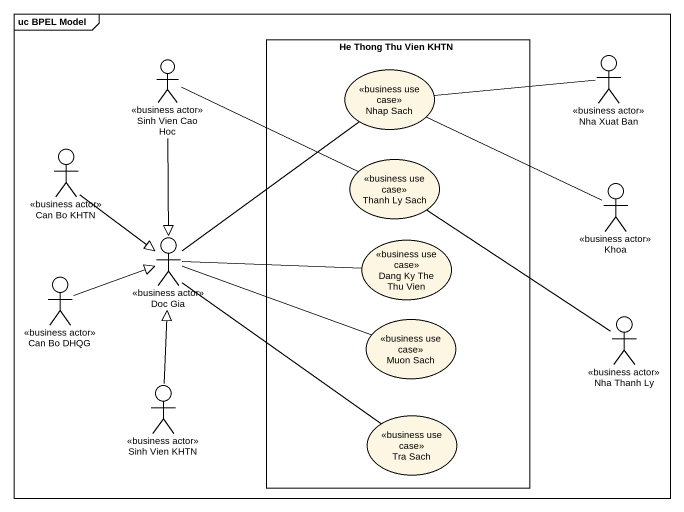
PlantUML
@startuml
mainframe uc BPEL Model
actor "Sinh Vien Cao Hoc" as Sinh_Vien_Cao_Hoc <<business actor>>
rectangle "He Thong Thu Vien KHTN" as He_Thong_Thu_Vien_KHTN {
  usecase "Nhap Sach" as Nhap_Sach <<business use case>>
  usecase "Thanh Ly Sach" as Thanh_Ly_Sach <<business use case>>
  usecase "Dang Ky The Thu Vien" as Dang_Ky_The_Thu_Vien <<business use case>>
  usecase "Muon Sach" as Muon_Sach <<business use case>>
  usecase "Tra Sach" as Tra_Sach <<business use case>>
}
actor "Nha Xuat Ban" as Nha_Xuat_Ban <<business actor>>
actor "Can Bo KHTN" as Can_Bo_KHTN <<business actor>>
actor Khoa <<business actor>>
actor "Doc Gia" as Doc_Gia <<business actor>>
actor "Can Bo DHQG" as Can_Bo_DHQG <<business actor>>
actor "Nha Thanh Ly" as Nha_Thanh_Ly <<business actor>>
actor "Sinh Vien KHTN" as Sinh_Vien_KHTN <<business actor>>
Sinh_Vien_Cao_Hoc -right- Thanh_Ly_Sach
Sinh_Vien_Cao_Hoc --|> Doc_Gia
Nha_Xuat_Ban -left- Nhap_Sach
Can_Bo_KHTN --|> Doc_Gia
Khoa -left- Nhap_Sach
Doc_Gia -up- Nhap_Sach
Doc_Gia -right- Dang_Ky_The_Thu_Vien
Doc_Gia -right- Muon_Sach
Doc_Gia -- Tra_Sach
Can_Bo_DHQG -right-|> Doc_Gia
Nha_Thanh_Ly -up- Thanh_Ly_Sach
Sinh_Vien_KHTN -up-|> Doc_Gia
@enduml
